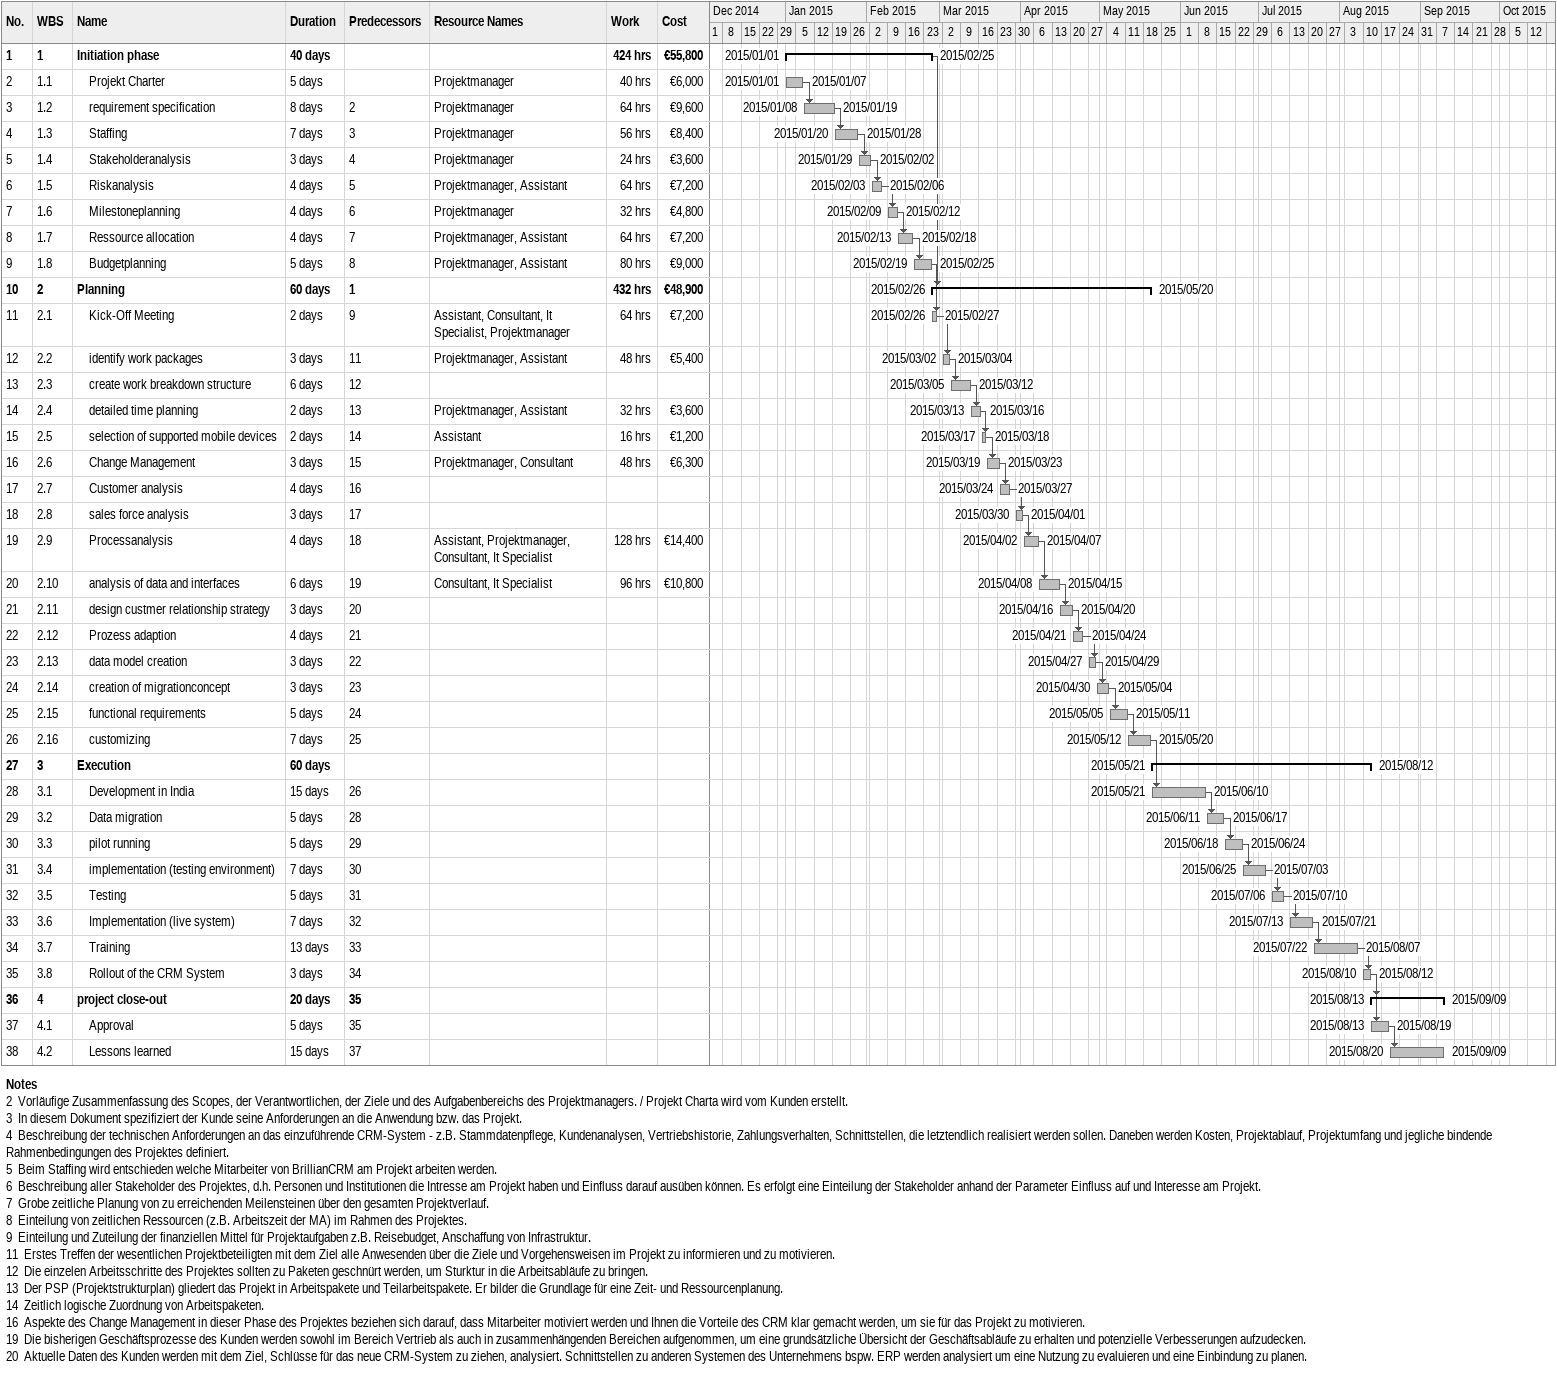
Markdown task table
| ID | WBS | Task | Duration | Start | Finish | Predecessors | Resources | Work (h) | Cost (€) |
|---|---|---|---|---|---|---|---|---|---|
| 1 | 1 | **Initiation phase** | 40d | 2015-01-01 | 2015-02-25 |  |  | 424 | 55800 |
| 2 | 1.1 | Projekt Charter | 5d | 2015-01-01 | 2015-01-07 |  | Projektmanager | 40 | 6000 |
| 3 | 1.2 | requirement specification | 8d | 2015-01-08 | 2015-01-19 | 2 | Projektmanager | 64 | 9600 |
| 4 | 1.3 | Staffing | 7d | 2015-01-20 | 2015-01-28 | 3 | Projektmanager | 56 | 8400 |
| 5 | 1.4 | Stakeholderanalysis | 3d | 2015-01-29 | 2015-02-02 | 4 | Projektmanager | 24 | 3600 |
| 6 | 1.5 | Riskanalysis | 4d | 2015-02-03 | 2015-02-06 | 5 | Projektmanager, Assistant | 64 | 7200 |
| 7 | 1.6 | Milestoneplanning | 4d | 2015-02-09 | 2015-02-12 | 6 | Projektmanager | 32 | 4800 |
| 8 | 1.7 | Ressource allocation | 4d | 2015-02-13 | 2015-02-18 | 7 | Projektmanager, Assistant | 64 | 7200 |
| 9 | 1.8 | Budgetplanning | 5d | 2015-02-19 | 2015-02-25 | 8 | Projektmanager, Assistant | 80 | 9000 |
| 10 | 2 | **Planning** | 60d | 2015-02-26 | 2015-05-20 | 1 |  | 432 | 48900 |
| 11 | 2.1 | Kick-Off Meeting | 2d | 2015-02-26 | 2015-02-27 | 9 | Assistant, Consultant, It Specialist, Projektmanager | 64 | 7200 |
| 12 | 2.2 | identify work packages | 3d | 2015-03-02 | 2015-03-04 | 11 | Projektmanager, Assistant | 48 | 5400 |
| 13 | 2.3 | create work breakdown structure | 6d | 2015-03-05 | 2015-03-12 | 12 |  |  |  |
| 14 | 2.4 | detailed time planning | 2d | 2015-03-13 | 2015-03-16 | 13 | Projektmanager, Assistant | 32 | 3600 |
| 15 | 2.5 | selection of supported mobile devices | 2d | 2015-03-17 | 2015-03-18 | 14 | Assistant | 16 | 1200 |
| 16 | 2.6 | Change Management | 3d | 2015-03-19 | 2015-03-23 | 15 | Projektmanager, Consultant | 48 | 6300 |
| 17 | 2.7 | Customer analysis | 4d | 2015-03-24 | 2015-03-27 | 16 |  |  |  |
| 18 | 2.8 | sales force analysis | 3d | 2015-03-30 | 2015-04-01 | 17 |  |  |  |
| 19 | 2.9 | Processanalysis | 4d | 2015-04-02 | 2015-04-07 | 18 | Assistant, Projektmanager, Consultant, It Specialist | 128 | 14400 |
| 20 | 2.10 | analysis of data and interfaces | 6d | 2015-04-08 | 2015-04-15 | 19 | Consultant, It Specialist | 96 | 10800 |
| 21 | 2.11 | design custmer relationship strategy | 3d | 2015-04-16 | 2015-04-20 | 20 |  |  |  |
| 22 | 2.12 | Prozess adaption | 4d | 2015-04-21 | 2015-04-24 | 21 |  |  |  |
| 23 | 2.13 | data model creation | 3d | 2015-04-27 | 2015-04-29 | 22 |  |  |  |
| 24 | 2.14 | creation of migrationconcept | 3d | 2015-04-30 | 2015-05-04 | 23 |  |  |  |
| 25 | 2.15 | functional requirements | 5d | 2015-05-05 | 2015-05-11 | 24 |  |  |  |
| 26 | 2.16 | customizing | 7d | 2015-05-12 | 2015-05-20 | 25 |  |  |  |
| 27 | 3 | **Execution** | 60d | 2015-05-21 | 2015-08-12 |  |  |  |  |
| 28 | 3.1 | Development in India | 15d | 2015-05-21 | 2015-06-10 | 26 |  |  |  |
| 29 | 3.2 | Data migration | 5d | 2015-06-11 | 2015-06-17 | 28 |  |  |  |
| 30 | 3.3 | pilot running | 5d | 2015-06-18 | 2015-06-24 | 29 |  |  |  |
| 31 | 3.4 | implementation (testing environment) | 7d | 2015-06-25 | 2015-07-03 | 30 |  |  |  |
| 32 | 3.5 | Testing | 5d | 2015-07-06 | 2015-07-10 | 31 |  |  |  |
| 33 | 3.6 | Implementation (live system) | 7d | 2015-07-13 | 2015-07-21 | 32 |  |  |  |
| 34 | 3.7 | Training | 13d | 2015-07-22 | 2015-08-07 | 33 |  |  |  |
| 35 | 3.8 | Rollout of the CRM System | 3d | 2015-08-10 | 2015-08-12 | 34 |  |  |  |
| 36 | 4 | **project close-out** | 20d | 2015-08-13 | 2015-09-09 | 35 |  |  |  |
| 37 | 4.1 | Approval | 5d | 2015-08-13 | 2015-08-19 | 35 |  |  |  |
| 38 | 4.2 | Lessons learned | 15d | 2015-08-20 | 2015-09-09 | 37 |  |  |  |

Notes
- 2: Vorläufige Zusammenfassung des Scopes, der Verantwortlichen, der Ziele und des Aufgabenbereichs des Projektmanagers. / Projekt Charta wird vom Kunden erstellt.
- 3: In diesem Dokument spezifiziert der Kunde seine Anforderungen an die Anwendung bzw. das Projekt.
- 4: Beschreibung der technischen Anforderungen an das einzuführende CRM-System - z.B. Stammdatenpflege, Kundenanalysen, Vertriebshistorie, Zahlungsverhalten, Schnittstellen, die letztendlich realisiert werden sollen. Daneben werden Kosten, Projektablauf, Projektumfang und jegliche bindende Rahmenbedingungen des Projektes definiert.
- 5: Beim Staffing wird entschieden welche Mitarbeiter von BrillianCRM am Projekt arbeiten werden.
- 6: Beschreibung aller Stakeholder des Projektes, d.h. Personen und Institutionen die Intresse am Projekt haben und Einfluss darauf ausüben können. Es erfolgt eine Einteilung der Stakeholder anhand der Parameter Einfluss auf und Interesse am Projekt.
- 7: Grobe zeitliche Planung von zu erreichenden Meilensteinen über den gesamten Projektverlauf.
- 8: Einteilung von zeitlichen Ressourcen (z.B. Arbeitszeit der MA) im Rahmen des Projektes.
- 9: Einteilung und Zuteilung der finanziellen Mittel für Projektaufgaben z.B. Reisebudget, Anschaffung von Infrastruktur.
- 11: Erstes Treffen der wesentlichen Projektbeteiligten mit dem Ziel alle Anwesenden über die Ziele und Vorgehensweisen im Projekt zu informieren und zu motivieren.
- 12: Die einzelen Arbeitsschritte des Projektes sollten zu Paketen geschnürt werden, um Sturktur in die Arbeitsabläufe zu bringen.
- 13: Der PSP (Projektstrukturplan) gliedert das Projekt in Arbeitspakete und Teilarbeitspakete. Er bilder die Grundlage für eine Zeit- und Ressourcenplanung.
- 14: Zeitlich logische Zuordnung von Arbeitspaketen.
- 16: Aspekte des Change Management in dieser Phase des Projektes beziehen sich darauf, dass Mitarbeiter motiviert werden und Ihnen die Vorteile des CRM klar gemacht werden, um sie für das Projekt zu motivieren.
- 19: Die bisherigen Geschäftsprozesse des Kunden werden sowohl im Bereich Vertrieb als auch in zusammenhängenden Bereichen aufgenommen, um eine grundsätzliche Übersicht der Geschäftsabläufe zu erhalten und potenzielle Verbesserungen aufzudecken.
- 20: Aktuelle Daten des Kunden werden mit dem Ziel, Schlüsse für das neue CRM-System zu ziehen, analysiert. Schnittstellen zu anderen Systemen des Unternehmens bspw. ERP werden analysiert um eine Nutzung zu evaluieren und eine Einbindung zu planen.
